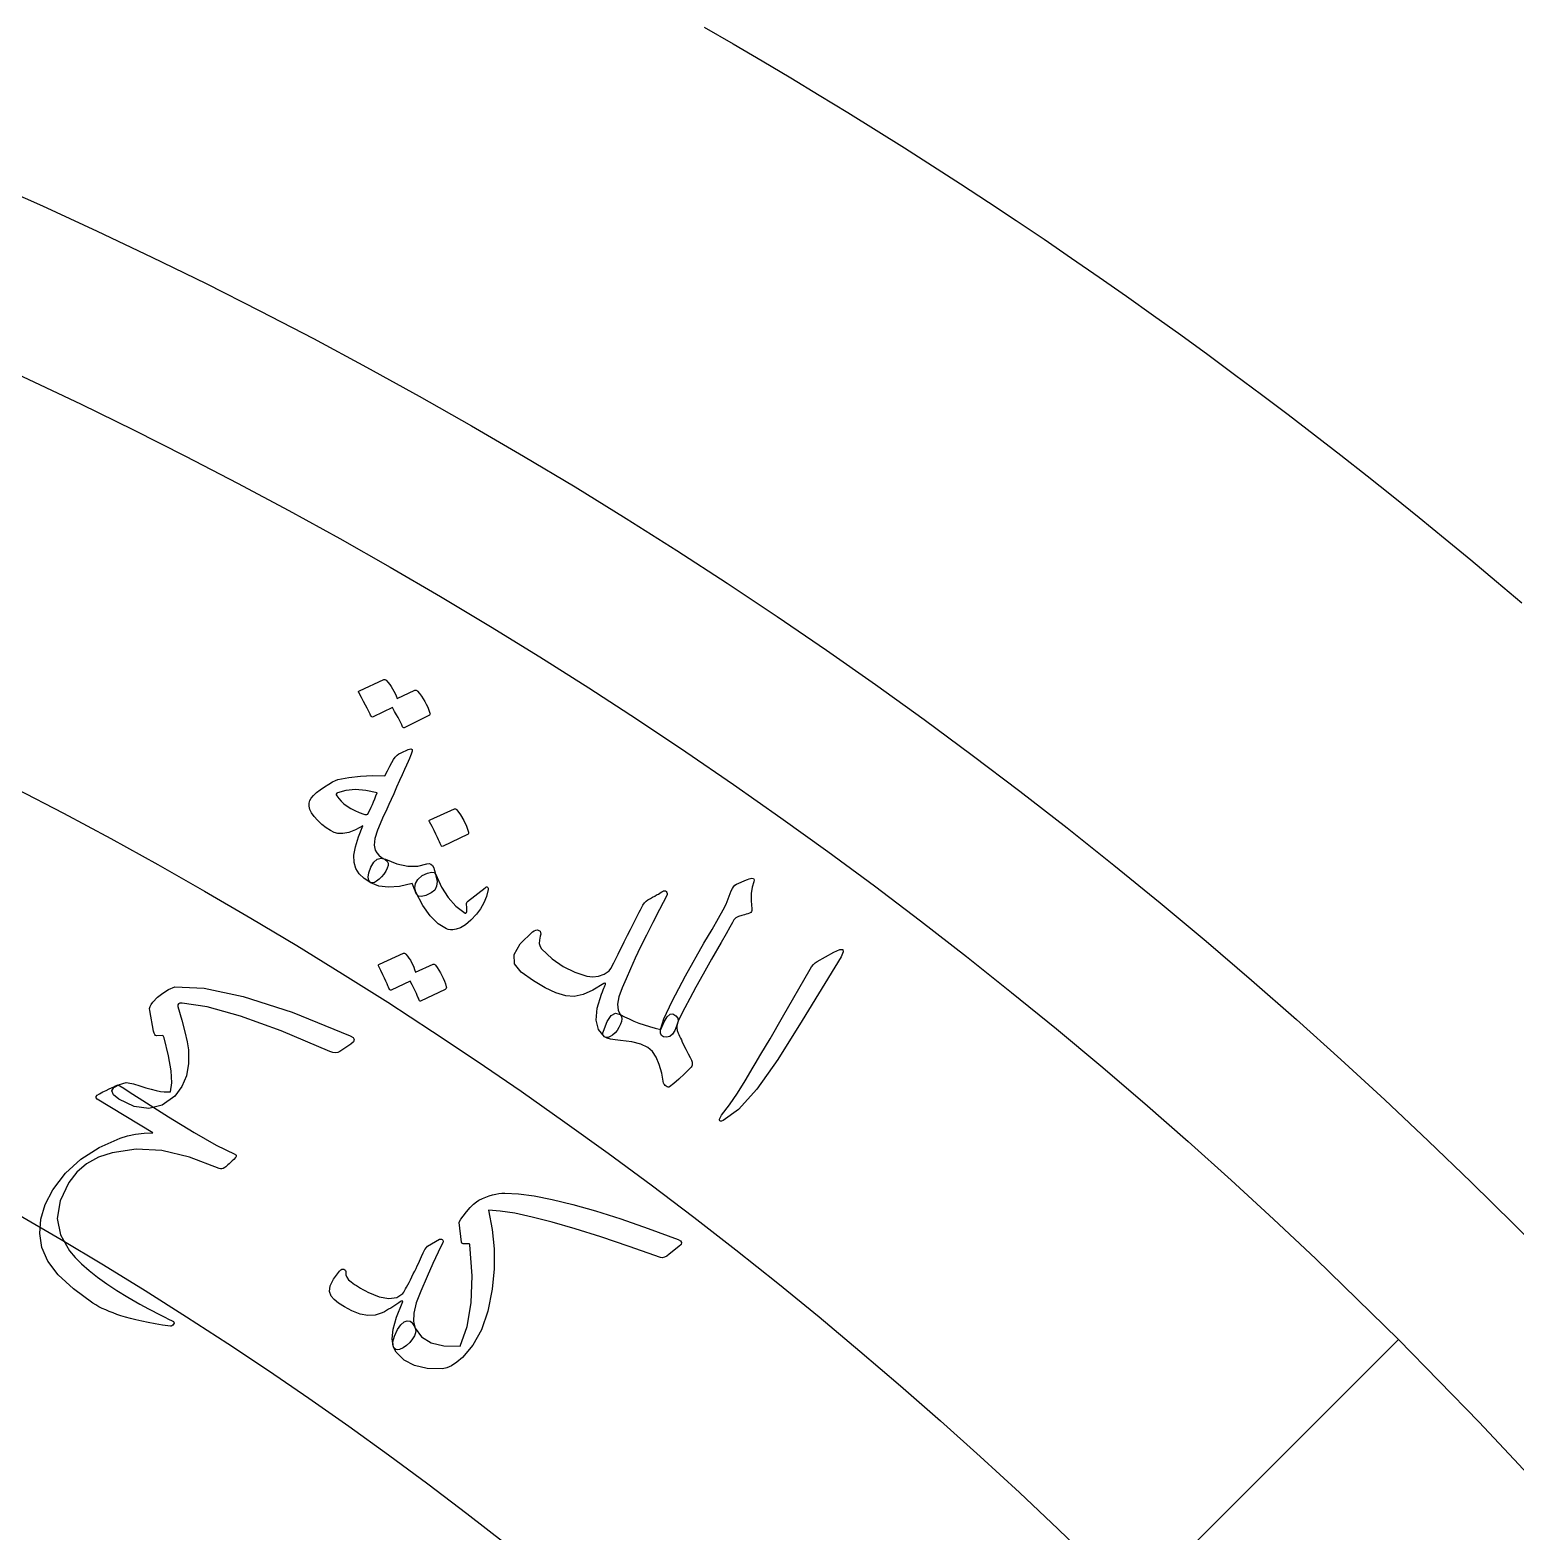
# Model space of a CAD drawing. Header units: millimetres. Extents: x -65 to 65, y -65 to 84.
# Drawn here: x 24.33 to 42.08, y 38.38 to 56.32 of the extents above; entities that cross this region are included whole.
import ezdxf

# ---------------------------------------------------------------- set-up
doc = ezdxf.new("R2010")
doc.units = ezdxf.units.MM
for name, color, linetype in [('CUT_OUTER', 1, 'Continuous'), ('ENGRAVE', 7, 'Continuous'), ('ENGRAVE_FINE', 8, 'Continuous'), ('GUIDE', 3, 'Continuous'), ('TEXT', 5, 'Continuous')]:
    doc.layers.add(name, color=color, linetype=linetype)

msp = doc.modelspace()

# ---------------------------------------------------------------- linework, layer by layer
at = {"layer": 'CUT_OUTER'}
msp.add_lwpolyline([(32.3848, 56.358), (32.73, 56.1582), (33.074, 55.9564), (33.4167, 55.7524), (33.7581, 55.5463), (34.0983, 55.3381), (34.4372, 55.1278), (34.7748, 54.9155), (35.1111, 54.7011), (35.4461, 54.4846), (35.7798, 54.2661), (36.1121, 54.0455), (36.443, 53.8229), (36.7726, 53.5983), (37.1007, 53.3717), (37.4275, 53.143), (37.7529, 52.9124), (38.0769, 52.6797), (38.3994, 52.4451), (38.7205, 52.2085), (39.0401, 51.9699), (39.3582, 51.7294), (39.6749, 51.4869), (39.9901, 51.2425), (40.3037, 50.9962), (40.6159, 50.7479), (40.9265, 50.4978), (41.2356, 50.2457), (41.5431, 49.9917), (41.8491, 49.7359), (42.1534, 49.4782)], dxfattribs=at)
at = {"layer": 'ENGRAVE'}
for radius in [57.525, 48.6086, 39.6922]:
    msp.add_circle((0, 0), radius, dxfattribs=at)
at = {"layer": 'ENGRAVE_FINE'}
msp.add_lwpolyline([(40.6763, 40.6763), (34.3715, 34.3715)], dxfattribs=at)
for radius in [53.0668, 44.1504]:
    msp.add_circle((0, 0), radius, dxfattribs=at)
at = {"layer": 'GUIDE'}
msp.add_circle((0, 0), 59.475, dxfattribs=at)
at = {"layer": 'TEXT'}
for points in [[(28.9281, 48.4345), (28.9344, 48.436), (28.9414, 48.4349), (28.9491, 48.4314), (28.9574, 48.4254), (28.982, 48.3951), (29.0049, 48.3642), (29.0261, 48.3327), (29.0455, 48.3007), (29.0633, 48.2678), (29.0796, 48.2336), (29.0943, 48.1983), (29.1074, 48.1618), (29.1085, 48.1524), (29.1066, 48.1443), (29.1016, 48.1375), (29.0937, 48.132), (28.7992, 47.9879), (28.7931, 47.9872), (28.787, 47.9909), (28.7807, 47.9989), (28.7744, 48.0112), (28.7709, 48.0211), (28.7643, 48.0357), (28.7546, 48.0551), (28.7418, 48.0793), (28.7258, 48.1085), (28.7066, 48.143), (28.684, 48.183), (28.6581, 48.2283), (28.4282, 48.116), (28.4193, 48.1136), (28.4113, 48.1165), (28.4043, 48.1246), (28.3982, 48.1379), (28.393, 48.1494), (28.3844, 48.1671), (28.3724, 48.1909), (28.3571, 48.221), (28.3381, 48.2574), (28.3148, 48.3004), (28.2874, 48.3501), (28.2557, 48.4064), (28.2534, 48.414), (28.254, 48.42), (28.2573, 48.4243), (28.2634, 48.4271), (28.5542, 48.5634), (28.5605, 48.5649), (28.5675, 48.5639), (28.5751, 48.5605), (28.5835, 48.5545), (28.6054, 48.5302), (28.6256, 48.505), (28.6442, 48.4789), (28.6612, 48.4519), (28.6767, 48.4241), (28.6907, 48.3959), (28.7034, 48.3672), (28.7147, 48.338)], [(28.8481, 47.7257), (28.8784, 47.7339), (28.8944, 47.7274), (28.8961, 47.7062), (28.8835, 47.6704), (28.8741, 47.6499), (28.8613, 47.6213), (28.8453, 47.5847), (28.826, 47.54), (28.8029, 47.4869), (28.7757, 47.4253), (28.7444, 47.355), (28.7088, 47.2762), (28.6739, 47.1987), (28.6425, 47.1294), (28.6148, 47.0682), (28.5906, 47.0151), (28.5702, 46.9704), (28.5537, 46.9342), (28.5409, 46.9065), (28.5321, 46.8874), (28.4793, 46.765), (28.4487, 46.6635), (28.4402, 46.5829), (28.4539, 46.5233), (28.4708, 46.4931), (28.4961, 46.4645), (28.5298, 46.4377), (28.572, 46.4126), (28.5942, 46.3933), (28.6057, 46.3695), (28.6064, 46.3411), (28.5963, 46.3082), (28.578, 46.2724), (28.5555, 46.2386), (28.529, 46.2068), (28.4985, 46.1769), (28.4687, 46.1538), (28.4425, 46.1391), (28.4199, 46.1328), (28.401, 46.1349), (28.3216, 46.1847), (28.2617, 46.2416), (28.2212, 46.3055), (28.2003, 46.3766), (28.1988, 46.4631), (28.216, 46.5652), (28.2521, 46.683), (28.3069, 46.8163), (28.2184, 46.7684), (28.1388, 46.7368), (28.068, 46.7215), (28.0062, 46.7224), (27.9632, 46.7352), (27.9172, 46.7577), (27.868, 46.7899), (27.8158, 46.8318), (27.7637, 46.8811), (27.7226, 46.927), (27.6925, 46.9695), (27.6734, 47.0086), (27.6632, 47.049), (27.6622, 47.0856), (27.6705, 47.1183), (27.688, 47.1472), (27.7165, 47.1793), (27.7524, 47.2123), (27.7957, 47.2462), (27.8464, 47.281), (27.8998, 47.3145), (27.9444, 47.34), (27.9801, 47.3576), (28.0069, 47.3672), (28.1395, 47.3929), (28.2774, 47.409), (28.4204, 47.4153), (28.5686, 47.4118), (28.6004, 47.4739), (28.6284, 47.527), (28.6527, 47.5714), (28.6733, 47.6068), (28.6928, 47.6353), (28.714, 47.6585), (28.7369, 47.6764), (28.7615, 47.6891)], [(28.4764, 47.2093), (28.34, 47.2387), (28.2155, 47.2486), (28.103, 47.2389), (28.0024, 47.2099), (27.993, 47.2034), (27.9883, 47.1951), (27.9884, 47.185), (27.9932, 47.1732), (28.0175, 47.1399), (28.0464, 47.1084), (28.08, 47.0785), (28.1182, 47.0502), (28.1611, 47.0236), (28.2087, 46.9987), (28.261, 46.9753), (28.3179, 46.9536), (28.3274, 46.9513), (28.3384, 46.9508), (28.351, 46.9519), (28.3651, 46.9547), (28.3786, 46.9812), (28.3923, 47.0093), (28.406, 47.0388), (28.4198, 47.0699), (28.4338, 47.1024), (28.4479, 47.1365), (28.4621, 47.1722), (28.4764, 47.2093)], [(29.3997, 47.0164), (29.406, 47.0178), (29.4129, 47.0167), (29.4204, 47.0131), (29.4284, 47.007), (29.4736, 46.945), (29.5118, 46.8798), (29.543, 46.8114), (29.5672, 46.7398), (29.5682, 46.7306), (29.5664, 46.7232), (29.562, 46.7174), (29.5548, 46.7134), (29.2631, 46.5717), (29.2542, 46.5695), (29.2464, 46.5725), (29.2398, 46.5807), (29.2342, 46.5941), (29.2294, 46.6057), (29.2215, 46.6235), (29.2106, 46.6474), (29.1965, 46.6776), (29.1789, 46.7143), (29.1574, 46.7576), (29.1319, 46.8076), (29.1025, 46.8643), (29.0992, 46.8727), (29.099, 46.8793), (29.1019, 46.8839), (29.1078, 46.8866)], [(29.1211, 46.0143), (29.057, 45.9828), (29.006, 45.9702), (28.9682, 45.9767), (28.9434, 46.0022), (28.9409, 46.0071), (28.9376, 46.0149), (28.9335, 46.0256), (28.9286, 46.0393), (28.9224, 46.0561), (28.9147, 46.0764), (28.9054, 46.1), (28.8945, 46.127), (28.7442, 46.0916), (28.612, 46.0811), (28.4976, 46.0955), (28.401, 46.1349), (28.377, 46.1613), (28.3692, 46.2012), (28.3775, 46.2545), (28.402, 46.3214), (28.4364, 46.3813), (28.4765, 46.4171), (28.5223, 46.4285), (28.5739, 46.4157), (28.7131, 46.3614), (28.8421, 46.3338), (28.961, 46.3331), (29.0698, 46.3593), (29.0958, 46.3641), (29.1181, 46.3579), (29.1366, 46.3406), (29.1514, 46.3123), (29.1536, 46.3078), (29.1561, 46.3013), (29.159, 46.2927), (29.1621, 46.282), (29.1656, 46.2692), (29.1693, 46.2544), (29.1734, 46.2375), (29.1777, 46.2186), (29.1916, 46.1498), (29.1868, 46.0928), (29.1632, 46.0477), (29.1211, 46.0143)], [(28.9389, 46.0221), (28.9257, 46.0745), (28.9335, 46.125), (28.9624, 46.1735), (29.0123, 46.22), (29.076, 46.2498), (29.1248, 46.2616), (29.1586, 46.2556), (29.1774, 46.2317), (29.2437, 46.0833), (29.3238, 45.9574), (29.4179, 45.8539), (29.5261, 45.7727), (29.5306, 45.7709), (29.5349, 45.7714), (29.539, 45.7741), (29.543, 45.779), (29.5467, 45.791), (29.5479, 45.8115), (29.5466, 45.8406), (29.5428, 45.8784), (29.5439, 45.8884), (29.5465, 45.8975), (29.5507, 45.9056), (29.5563, 45.9128), (29.7648, 46.0759), (29.7734, 46.0817), (29.7813, 46.0847), (29.7884, 46.0849), (29.7949, 46.0823), (29.8, 46.0777), (29.8031, 46.0716), (29.8042, 46.0642), (29.8033, 46.0553), (29.7819, 45.9723), (29.7516, 45.8956), (29.7124, 45.8252), (29.6643, 45.761), (29.5955, 45.6871), (29.5316, 45.6322), (29.4725, 45.5962), (29.4183, 45.5792), (29.3822, 45.5739), (29.3513, 45.5728), (29.3258, 45.5757), (29.3056, 45.5828), (29.2032, 45.6453), (29.1081, 45.7393), (29.0201, 45.8648), (28.9389, 46.0221)], [(32.5858, 45.4213), (32.4715, 45.2223), (32.3708, 45.0447), (32.2837, 44.8887), (32.2102, 44.754), (32.1504, 44.6411), (32.1046, 44.5499), (32.0727, 44.4804), (32.0548, 44.4328), (32.0334, 44.3699), (32.006, 44.325), (31.9724, 44.2978), (31.9328, 44.2884), (31.8964, 44.2937), (31.8723, 44.3108), (31.8605, 44.3396), (31.861, 44.3802), (31.9019, 44.5072), (32.0021, 44.7216), (32.1616, 45.0233), (32.3799, 45.4126), (32.4767, 45.5781), (32.5529, 45.711), (32.6086, 45.8112), (32.6438, 45.8787), (32.707, 46.0383), (32.7197, 46.0655), (32.7342, 46.0879), (32.7506, 46.1057), (32.7688, 46.1189), (32.8251, 46.1428), (32.8688, 46.1611), (32.9001, 46.1739), (32.9188, 46.1812), (32.9514, 46.1882), (32.9718, 46.1845), (32.9799, 46.1701), (32.9758, 46.145), (32.9547, 46.0804), (32.9437, 46.0053), (32.9429, 45.9195), (32.952, 45.8231), (32.953, 45.8045), (32.9487, 45.7898), (32.9391, 45.7788), (32.9242, 45.7717), (32.9037, 45.7648), (32.8844, 45.7585), (32.8663, 45.7527), (32.8494, 45.7473), (32.8338, 45.7425), (32.8194, 45.7382), (32.8062, 45.7344), (32.7943, 45.7311), (32.7757, 45.7244), (32.7602, 45.7154), (32.7477, 45.7044), (32.7382, 45.6911), (32.7214, 45.6594), (32.6904, 45.6038), (32.6452, 45.5245), (32.5858, 45.4213)], [(31.38, 44.5622), (31.394, 44.5368), (31.3994, 44.5085), (31.3962, 44.4775), (31.3845, 44.4437), (31.3652, 44.4051), (31.343, 44.3709), (31.3178, 44.3411), (31.2895, 44.3155), (31.2612, 44.2967), (31.2355, 44.2871), (31.2125, 44.2867), (31.1922, 44.2955), (31.1218, 44.3818), (31.0924, 44.4949), (31.1041, 44.6351), (31.1567, 44.8024), (31.1676, 44.83), (31.1771, 44.8539), (31.1851, 44.8741), (31.1916, 44.8907), (31.1967, 44.9036), (31.2004, 44.9127), (31.2026, 44.9183), (31.2033, 44.9201), (31.2049, 44.9319), (31.2021, 44.9375), (31.195, 44.9366), (31.1834, 44.9295), (31.0538, 44.8502), (30.9354, 44.7993), (30.8282, 44.7768), (30.7322, 44.7829), (30.6119, 44.8192), (30.4827, 44.8787), (30.3445, 44.9613), (30.1969, 45.0671), (30.1172, 45.1659), (30.1129, 45.279), (30.1844, 45.4063), (30.3319, 45.5479), (30.3537, 45.5622), (30.3738, 45.57), (30.3924, 45.5713), (30.4092, 45.566), (30.4223, 45.5554), (30.4293, 45.5406), (30.4303, 45.5217), (30.4252, 45.4987), (30.4143, 45.4496), (30.4131, 45.4076), (30.4216, 45.3727), (30.4396, 45.3451), (30.5665, 45.2279), (30.6992, 45.1347), (30.8377, 45.0654), (30.9825, 45.0199), (31.0531, 45.0114), (31.1211, 45.0189), (31.1866, 45.0425), (31.2496, 45.0821), (31.2666, 45.1097), (31.3021, 45.1769), (31.3561, 45.2836), (31.4285, 45.4299), (31.4677, 45.5078), (31.5032, 45.5781), (31.5351, 45.6407), (31.5633, 45.6957), (31.5875, 45.7428), (31.6071, 45.7817), (31.6222, 45.8124), (31.6327, 45.835), (31.6512, 45.8679), (31.6706, 45.8947), (31.6908, 45.9155), (31.7118, 45.9301), (31.7405, 45.9465), (31.7673, 45.9617), (31.7921, 45.9758), (31.8151, 45.9887), (31.836, 46.0005), (31.8545, 46.0115), (31.8708, 46.0216), (31.8847, 46.0308), (31.8972, 46.0374), (31.9088, 46.0395), (31.9196, 46.0373), (31.9296, 46.0306), (31.9376, 46.019), (31.9414, 46.007), (31.9409, 45.9946), (31.9363, 45.9818), (31.849, 45.8167), (31.7677, 45.6593), (31.6924, 45.5096), (31.6231, 45.3675), (31.5596, 45.2333), (31.5018, 45.1069), (31.4496, 44.9885), (31.4032, 44.878), (31.3654, 44.7708), (31.3489, 44.6825), (31.3538, 44.613), (31.38, 44.5622)], [(29.1441, 45.1609), (29.1503, 45.1623), (29.157, 45.1612), (29.1642, 45.1576), (29.1719, 45.1516), (29.194, 45.1214), (29.2144, 45.0906), (29.2331, 45.0593), (29.2501, 45.0275), (29.2655, 44.9948), (29.2793, 44.961), (29.2915, 44.926), (29.3022, 44.8898), (29.3027, 44.8805), (29.3004, 44.8726), (29.2953, 44.8659), (29.2873, 44.8606), (28.9951, 44.7221), (28.9892, 44.7216), (28.9835, 44.7253), (28.9779, 44.7332), (28.9724, 44.7454), (28.9696, 44.7552), (28.964, 44.7697), (28.9558, 44.789), (28.9448, 44.813), (28.9309, 44.8419), (28.9143, 44.8763), (28.8947, 44.916), (28.8722, 44.961), (28.6442, 44.8531), (28.6355, 44.8509), (28.6279, 44.8538), (28.6216, 44.8619), (28.6165, 44.8751), (28.612, 44.8865), (28.6047, 44.9041), (28.5945, 44.9277), (28.5814, 44.9575), (28.565, 44.9937), (28.545, 45.0365), (28.5212, 45.0858), (28.4937, 45.1418), (28.492, 45.1493), (28.4928, 45.1552), (28.4963, 45.1595), (28.5024, 45.1621), (28.7903, 45.2928), (28.7965, 45.2943), (28.8032, 45.2932), (28.8104, 45.2897), (28.8182, 45.2837), (28.8379, 45.2594), (28.8561, 45.2343), (28.8726, 45.2083), (28.8875, 45.1815), (28.9009, 45.1539), (28.9129, 45.1259), (28.9236, 45.0974), (28.9329, 45.0685)], [(33.9337, 45.3049), (34.0025, 45.3371), (34.0397, 45.3387), (34.0451, 45.3097), (34.0188, 45.2501), (33.5529, 44.4895), (33.2646, 44.0243), (33.0109, 43.6703), (32.7928, 43.4268), (32.6106, 43.2936), (32.5905, 43.2866), (32.5764, 43.2854), (32.5682, 43.2898), (32.5661, 43.2999), (32.5675, 43.3122), (32.5722, 43.3259), (32.5803, 43.3411), (32.5916, 43.3578), (32.686, 43.4832), (32.7802, 43.6207), (32.8744, 43.77), (32.9684, 43.9314), (32.9937, 43.9731), (33.0608, 44.0864), (33.1696, 44.2715), (33.3199, 44.5285), (33.6474, 45.1026), (33.6668, 45.1317), (33.6875, 45.1564), (33.7096, 45.1766), (33.733, 45.1925)], [(28.1605, 44.2076), (28.029, 44.1194), (28.0049, 44.1071), (27.977, 44.1029), (27.9453, 44.1067), (27.9099, 44.1187), (27.3297, 44.3643), (26.8416, 44.5408), (26.4467, 44.6513), (26.146, 44.6981), (26.1191, 44.6968), (26.1017, 44.6895), (26.0937, 44.6762), (26.0951, 44.657), (26.1427, 44.4935), (26.1794, 44.3525), (26.2055, 44.2339), (26.2212, 44.1377), (26.2235, 43.9749), (26.1971, 43.8287), (26.1423, 43.6989), (26.0593, 43.5855), (25.9081, 43.4785), (25.7467, 43.437), (25.5748, 43.4606), (25.3919, 43.5493), (25.3282, 43.6018), (25.3078, 43.6485), (25.3308, 43.6897), (25.3971, 43.7252), (25.4249, 43.7344), (25.4477, 43.7414), (25.4655, 43.7462), (25.4782, 43.7488), (25.501, 43.7461), (25.5231, 43.7422), (25.5446, 43.7374), (25.5655, 43.7314), (25.6426, 43.7068), (25.7132, 43.6854), (25.7774, 43.6676), (25.8353, 43.6531), (25.887, 43.6427), (25.9331, 43.6368), (25.9733, 43.6355), (26.0079, 43.6387), (26.0217, 43.7453), (26.014, 43.888), (25.9846, 44.0668), (25.9328, 44.2817), (25.9292, 44.2917), (25.9243, 44.2997), (25.9183, 44.3056), (25.911, 44.3094), (25.8405, 44.3058), (25.8285, 44.3095), (25.8187, 44.3204), (25.8111, 44.3383), (25.8057, 44.3633), (25.7588, 44.6102), (25.7582, 44.6333), (25.7642, 44.6573), (25.7768, 44.6821), (25.7961, 44.7077), (25.8524, 44.7661), (25.9152, 44.8165), (25.9845, 44.859), (26.0603, 44.8934), (26.4098, 44.8772), (26.8764, 44.7764), (27.459, 44.5876), (28.1556, 44.3062), (28.1893, 44.2845), (28.2013, 44.2608), (28.1917, 44.2352), (28.1605, 44.2076)], [(32.0094, 44.5681), (32.0461, 44.5462), (32.0669, 44.5178), (32.072, 44.4829), (32.0611, 44.4416), (32.0553, 44.4215), (32.0552, 44.3978), (32.0609, 44.3705), (32.0723, 44.3396), (32.0806, 44.3218), (32.0896, 44.3019), (32.0995, 44.2801), (32.1101, 44.2563), (32.1218, 44.2309), (32.1348, 44.2042), (32.1491, 44.1763), (32.1647, 44.1472), (32.1936, 44.0927), (32.2154, 44.0484), (32.2301, 44.0143), (32.2378, 43.9905), (32.2412, 43.972), (32.2404, 43.956), (32.2353, 43.9426), (32.226, 43.9317), (32.1498, 43.8533), (32.0817, 43.7881), (32.0217, 43.7361), (31.9697, 43.6972), (31.961, 43.6937), (31.9515, 43.6936), (31.9412, 43.697), (31.9301, 43.7037), (31.9173, 43.7139), (31.9079, 43.7233), (31.9017, 43.732), (31.899, 43.7399), (31.8759, 43.8618), (31.8459, 43.9655), (31.8092, 44.051), (31.7659, 44.1183), (31.7083, 44.1675), (31.6253, 44.2058), (31.5169, 44.2331), (31.3832, 44.2492), (31.3182, 44.2564), (31.2648, 44.2664), (31.2228, 44.2795), (31.1922, 44.2955), (31.1803, 44.3074), (31.1741, 44.3226), (31.1734, 44.3411), (31.1783, 44.3629), (31.2222, 44.4762), (31.2705, 44.5472), (31.323, 44.5759), (31.38, 44.5622), (31.4315, 44.5341), (31.4857, 44.5075), (31.5426, 44.4822), (31.6021, 44.4583), (31.6642, 44.436), (31.7289, 44.4157), (31.7962, 44.3974), (31.8661, 44.381), (31.9058, 44.4727), (31.9428, 44.5345), (31.9774, 44.5663), (32.0094, 44.5681)], [(25.634, 43.5605), (25.983, 43.3364), (26.2889, 43.1497), (26.5524, 43.0012), (26.7743, 42.8919), (26.7812, 42.8887), (26.7865, 42.8848), (26.7902, 42.8802), (26.7923, 42.875), (26.7928, 42.8694), (26.7914, 42.8636), (26.7884, 42.8578), (26.7836, 42.8519), (26.7627, 42.8303), (26.7432, 42.8107), (26.7251, 42.793), (26.7085, 42.7773), (26.6933, 42.7635), (26.6797, 42.7516), (26.6674, 42.7417), (26.6566, 42.7337), (26.6372, 42.7224), (26.6192, 42.7163), (26.6026, 42.7155), (26.5874, 42.7199), (26.236, 42.8576), (25.9055, 42.9347), (25.5968, 42.952), (25.3103, 42.91), (25.1462, 42.8545), (25.0053, 42.7763), (24.8875, 42.6756), (24.7925, 42.5526), (24.6874, 42.334), (24.6537, 42.1254), (24.6911, 41.9267), (24.799, 41.7377), (24.8665, 41.6596), (24.9449, 41.5812), (25.0343, 41.5025), (25.1347, 41.4234), (25.2458, 41.3438), (25.3673, 41.2635), (25.4991, 41.1824), (25.6414, 41.1003), (25.6927, 41.0723), (25.7434, 41.0451), (25.7934, 41.0187), (25.8428, 40.993), (25.8913, 40.9684), (25.9384, 40.945), (25.9843, 40.9228), (26.029, 40.9018), (26.042, 40.8945), (26.0488, 40.8854), (26.0494, 40.8745), (26.0439, 40.8618), (26.0343, 40.849), (26.0248, 40.8405), (26.0152, 40.8363), (26.0057, 40.8365), (25.9113, 40.8509), (25.8228, 40.8657), (25.7402, 40.8809), (25.6634, 40.8966), (25.5926, 40.9124), (25.5277, 40.9283), (25.4688, 40.9441), (25.4158, 40.96), (25.3675, 40.9773), (25.321, 40.9949), (25.2763, 41.0128), (25.2334, 41.031), (25.1922, 41.0499), (25.153, 41.0699), (25.1155, 41.0912), (25.08, 41.1136), (24.8465, 41.2824), (24.6669, 41.449), (24.5415, 41.6141), (24.4703, 41.7783), (24.445, 41.9458), (24.4582, 42.1164), (24.51, 42.29), (24.6008, 42.4666), (24.7509, 42.6639), (24.9349, 42.8332), (25.1533, 42.9738), (25.4063, 43.0853), (25.4954, 43.1115), (25.5904, 43.1308), (25.6913, 43.1432), (25.7981, 43.1486), (25.1307, 43.5481), (25.1186, 43.5644), (25.119, 43.5809), (25.1321, 43.5975), (25.1578, 43.6143), (25.2004, 43.6358), (25.2389, 43.6549), (25.2733, 43.6718), (25.3036, 43.6863), (25.3298, 43.6984), (25.3516, 43.7079), (25.3691, 43.7147), (25.3823, 43.7189), (25.4013, 43.7099), (25.4497, 43.6806), (25.5273, 43.6309), (25.634, 43.5605)], [(32.0712, 41.8726), (32.1019, 41.8565), (32.1139, 41.8368), (32.1073, 41.8137), (32.0821, 41.7871), (31.9665, 41.6972), (31.9355, 41.6753), (31.9073, 41.6614), (31.8821, 41.6553), (31.8598, 41.6572), (31.4875, 41.7905), (31.1479, 41.9049), (30.8413, 42.0012), (30.5676, 42.08), (30.3271, 42.1415), (30.12, 42.1855), (29.9463, 42.2127), (29.806, 42.2233), (29.8508, 41.9941), (29.8731, 41.7606), (29.8729, 41.5229), (29.8503, 41.281), (29.7979, 41.0177), (29.721, 40.7938), (29.6202, 40.6091), (29.4961, 40.4634), (29.4281, 40.4067), (29.3654, 40.3653), (29.3078, 40.3389), (29.2554, 40.3277), (29.0744, 40.3314), (28.922, 40.3656), (28.7978, 40.4305), (28.7015, 40.5266), (28.6719, 40.5845), (28.6653, 40.6488), (28.6816, 40.7196), (28.7209, 40.7968), (28.7608, 40.8524), (28.7993, 40.8874), (28.8365, 40.9016), (28.8723, 40.8951), (28.8854, 40.8848), (28.8993, 40.8681), (28.9139, 40.8449), (28.9294, 40.8152), (29.0049, 40.7097), (29.1194, 40.6383), (29.273, 40.6007), (29.4663, 40.5966), (29.5522, 40.835), (29.6012, 41.1161), (29.6125, 41.4403), (29.5847, 41.8077), (29.5819, 41.8154), (29.5766, 41.8203), (29.5689, 41.8226), (29.5588, 41.8221), (29.5127, 41.8192), (29.5025, 41.8192), (29.4945, 41.8231), (29.4887, 41.8309), (29.4851, 41.8425), (29.4563, 42.0753), (29.4609, 42.0883), (29.4772, 42.1138), (29.5053, 42.1517), (29.545, 42.202), (29.5891, 42.2542), (29.6283, 42.2951), (29.6626, 42.3246), (29.6921, 42.3428), (29.7345, 42.3625), (29.7759, 42.3794), (29.8161, 42.3937), (29.8553, 42.4053), (29.8935, 42.4143), (29.9308, 42.421), (29.9673, 42.4254), (30.0029, 42.4273), (30.163, 42.4186), (30.3513, 42.3934), (30.5679, 42.3514), (30.8127, 42.2922), (31.0855, 42.2152), (31.3863, 42.1201), (31.7149, 42.0061), (32.0712, 41.8726)], [(28.6668, 40.5985), (28.6539, 40.6874), (28.6676, 40.8028), (28.708, 40.9447), (28.7749, 41.1131), (28.7812, 41.1323), (28.7767, 41.1394), (28.7612, 41.1345), (28.7349, 41.1175), (28.7112, 41.1008), (28.687, 41.0846), (28.6625, 41.069), (28.6377, 41.0538), (28.6126, 41.039), (28.5875, 41.0245), (28.5624, 41.0102), (28.5372, 40.9962), (28.4532, 40.9683), (28.3647, 40.963), (28.2716, 40.9803), (28.174, 41.0202), (28.0854, 41.0682), (28.0145, 41.1137), (27.9611, 41.1568), (27.9253, 41.1976), (27.9052, 41.2516), (27.9153, 41.3192), (27.9556, 41.4003), (28.0263, 41.4949), (28.0411, 41.509), (28.055, 41.5174), (28.0679, 41.52), (28.0799, 41.517), (28.091, 41.5098), (28.0985, 41.5016), (28.1024, 41.4923), (28.1027, 41.4821), (28.1034, 41.4508), (28.1143, 41.4208), (28.1352, 41.3922), (28.1663, 41.365), (28.1849, 41.3509), (28.2054, 41.3364), (28.2278, 41.3216), (28.2522, 41.3064), (28.2783, 41.2909), (28.3061, 41.2753), (28.3354, 41.2596), (28.3663, 41.2437), (28.5018, 41.1879), (28.6167, 41.1665), (28.711, 41.1799), (28.7847, 41.2281), (28.7934, 41.2434), (28.8034, 41.2612), (28.815, 41.2814), (28.8279, 41.304), (28.8421, 41.3295), (28.8573, 41.3581), (28.8736, 41.39), (28.8908, 41.4251), (28.9082, 41.461), (28.9249, 41.4951), (28.9408, 41.5276), (28.9561, 41.5583), (28.9703, 41.5876), (28.9831, 41.6155), (28.9945, 41.6423), (29.0046, 41.6678), (29.0265, 41.7151), (29.0462, 41.7517), (29.0639, 41.7774), (29.0794, 41.7923), (29.2203, 41.8748), (29.2289, 41.8774), (29.2373, 41.8777), (29.2455, 41.8756), (29.2536, 41.8712), (29.2601, 41.8647), (29.2633, 41.8565), (29.2634, 41.8466), (29.2603, 41.8351), (29.205, 41.7199), (29.1428, 41.585), (29.0735, 41.4305), (28.9971, 41.2563), (28.9435, 41.1143), (28.9143, 40.9935), (28.9096, 40.8938), (28.9294, 40.8152), (28.9369, 40.7871), (28.9346, 40.7562), (28.9224, 40.7224), (28.9002, 40.6858), (28.8646, 40.6414), (28.8267, 40.6056), (28.7866, 40.5783), (28.7443, 40.5595), (28.7192, 40.554), (28.698, 40.5587), (28.6805, 40.5735), (28.6668, 40.5985)]]:
    msp.add_lwpolyline(points, close=True, dxfattribs=at)

doc.saveas('drawing.dxf')
